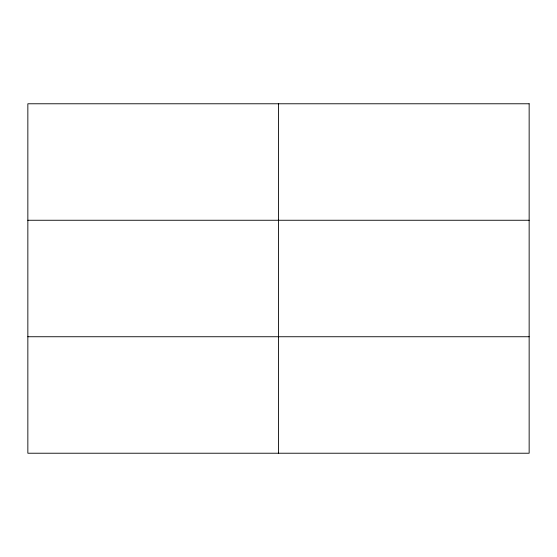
<?xml version="1.0" encoding="UTF-8"?>
<svg xmlns="http://www.w3.org/2000/svg" width="557" height="557" viewBox="0 0 557 557"><rect width="100%" height="100%" fill="white"/><g stroke="black" fill="none" stroke-linecap="round" stroke-linejoin="round"><path stroke-width="0.84" d="M27.85 220.259L529.15 220.259M27.85 336.741L529.15 336.741M278.5 103.776L278.5 453.224M529.15 103.776L27.85 103.776L27.85 453.224L529.15 453.224L529.15 103.776"/></g></svg>
